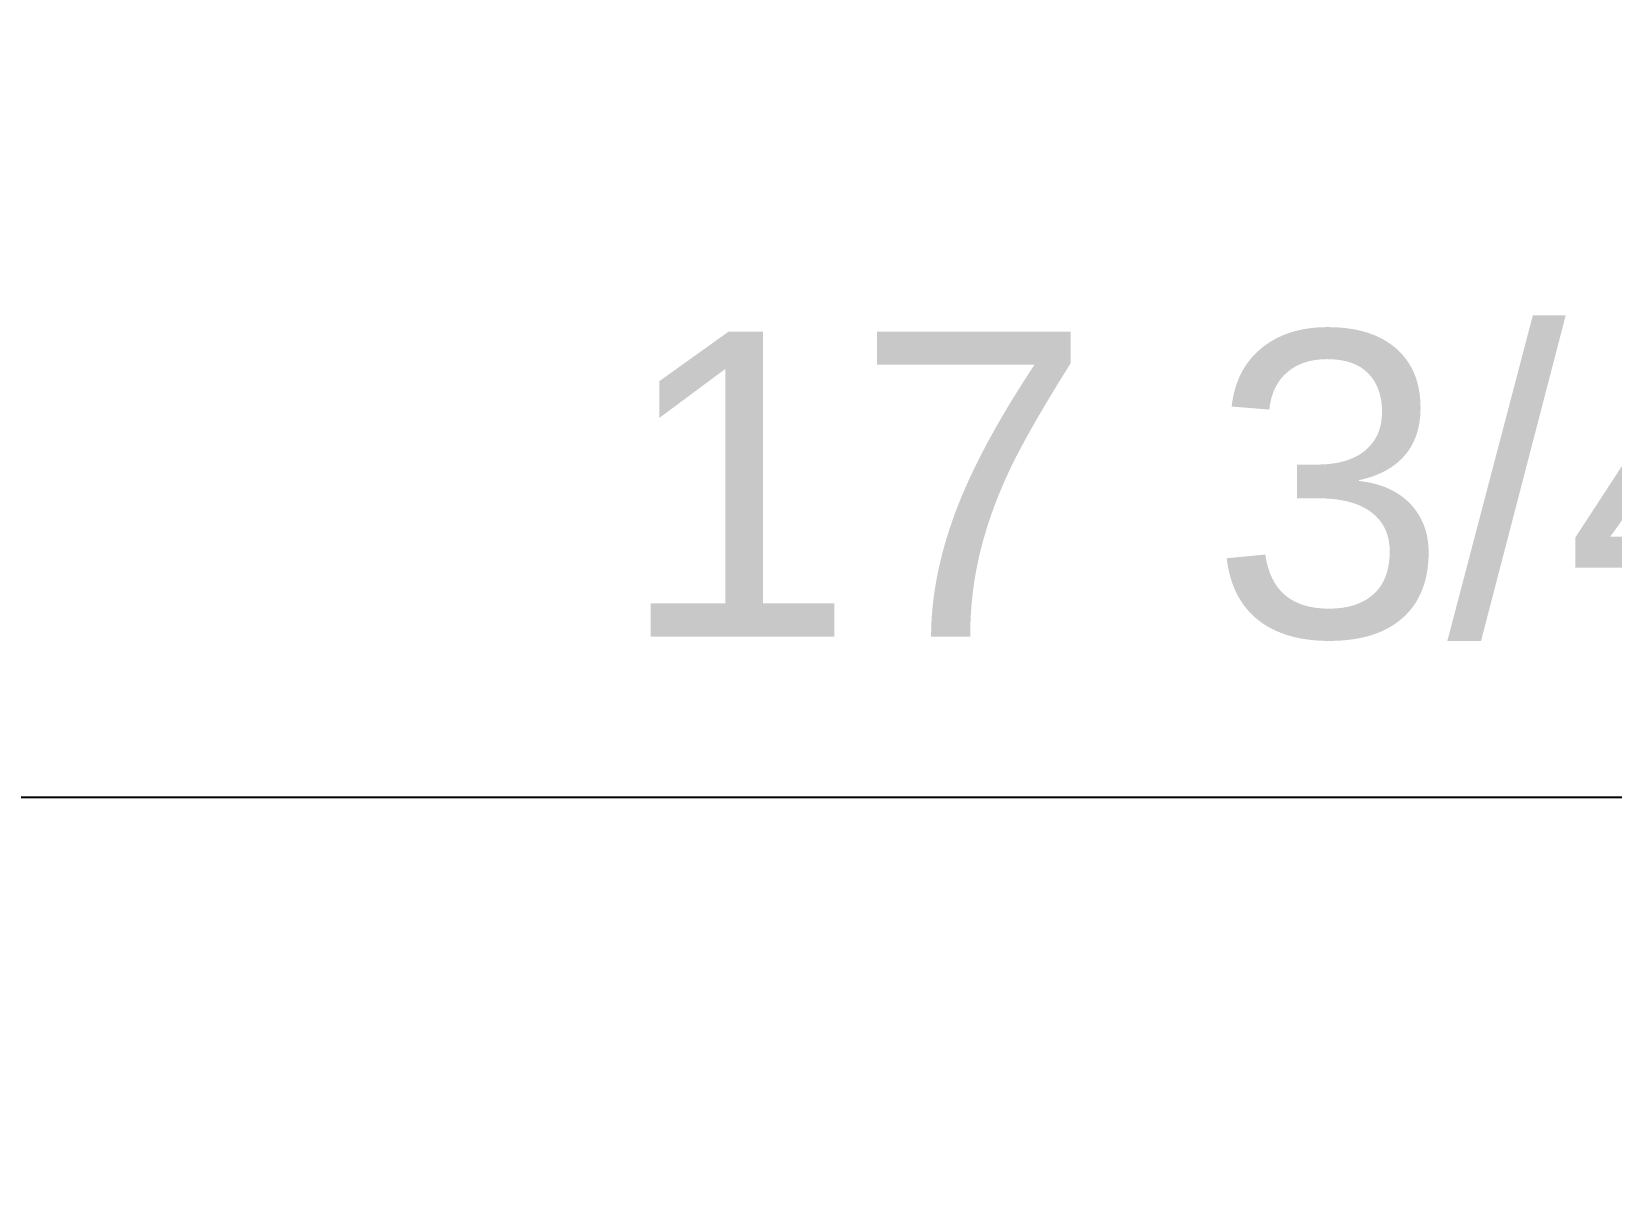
# Model space of a CAD drawing. Header units: inches. Extents: x -12 to 136, y -5 to 104.
# Drawn here: x 75.63 to 80.81, y 100.13 to 103.89 of the extents above; entities that cross this region are included whole.
import ezdxf

# ---------------------------------------------------------------- set-up
doc = ezdxf.new("R2010")
doc.units = ezdxf.units.IN
doc.layers.add('ZANO_W', color=1, linetype='Continuous', lineweight=0)
doc.styles.get("Standard").update_dxf_attribs({"font": 'ARIALUNI.TTF'})
doc.dimstyles.new('amerykanie', dxfattribs={"dimtxt": 50, "dimasz": 50, "dimexe": 0.5, "dimexo": 0.5, "dimgap": 1, "dimtad": 1, "dimdec": 0, "dimzin": 0, "dimlunit": 5, "dimtxsty": 'Standard', "dimcen": 0.09, "dimclrd": 1, "dimclre": 1, "dimclrt": 1, "dimazin": 0, "dimtfac": 1, "dimtdec": 0, "dimtmove": 0, "dimatfit": 3, "dimfxl": 1, "dimtzin": 0, "dimarcsym": 1})

# ---------------------------------------------------------------- blocks, each defined once
blk = doc.blocks.new('*D372')
at = {"layer": 'ZANO_W', "color": 1, "lineweight": -2}
for p, q in [((70.6162, 94.8825), (70.6162, 101.8775)), ((88.3819, 94.8825), (88.3819, 101.8775)), ((71.6162, 101.3775), (87.3819, 101.3775))]:
    blk.add_line(p, q, dxfattribs=at)
at = {"layer": 'ZANO_W', "color": 1}
for points in [[(71.6162, 101.5442), (71.6162, 101.2109), (70.6162, 101.3775)], [(87.3819, 101.2109), (87.3819, 101.5442), (88.3819, 101.3775)]]:
    blk.add_solid(points, dxfattribs=at)
at = {"layer": 'ZANO_W', "color": 1, "insert": (79.499, 102.3966), "char_height": 1, "attachment_point": 5}
blk.add_mtext('17 3/4', dxfattribs=at)

msp = doc.modelspace()

# ---------------------------------------------------------------- dimensions: what is measured, and where the dimension line sits
at = {"layer": 'ZANO_W'}
dim = msp.add_linear_dim(base=(88.38186, 101.37753), p1=(70.61624, 94.3825), p2=(88.38186, 94.38254), dimstyle='amerykanie', override={"dimtxt": 1, "dimasz": 1, "dimgap": 0.5, "dimdec": 4, "dimaunit": 1, "dimadec": 1, "dimtdec": 4, "dimtmove": 1, "dimfrac": 2}, dxfattribs=at)
dim.commit()
dim.dimension.update_dxf_attribs({"geometry": '*D372', "text_midpoint": (79.49905, 102.39662)})

doc.saveas('drawing.dxf')
